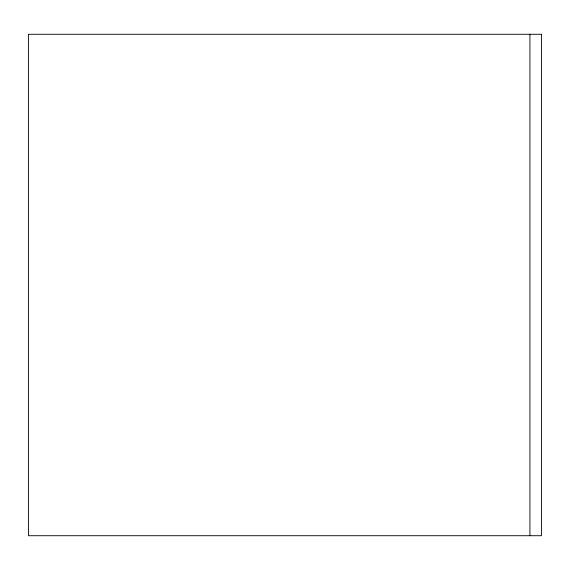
<?xml version="1.0" encoding="UTF-8"?>
<svg xmlns="http://www.w3.org/2000/svg" width="570" height="570" viewBox="0 0 570 570"><rect width="100%" height="100%" fill="white"/><g stroke="black" fill="none" stroke-linecap="round" stroke-linejoin="round"><path stroke-width="0.85" d="M529.929 34.285L529.929 535.715M541.5 34.285L28.5 34.285L28.5 535.715L541.5 535.715L541.5 34.285"/></g></svg>
